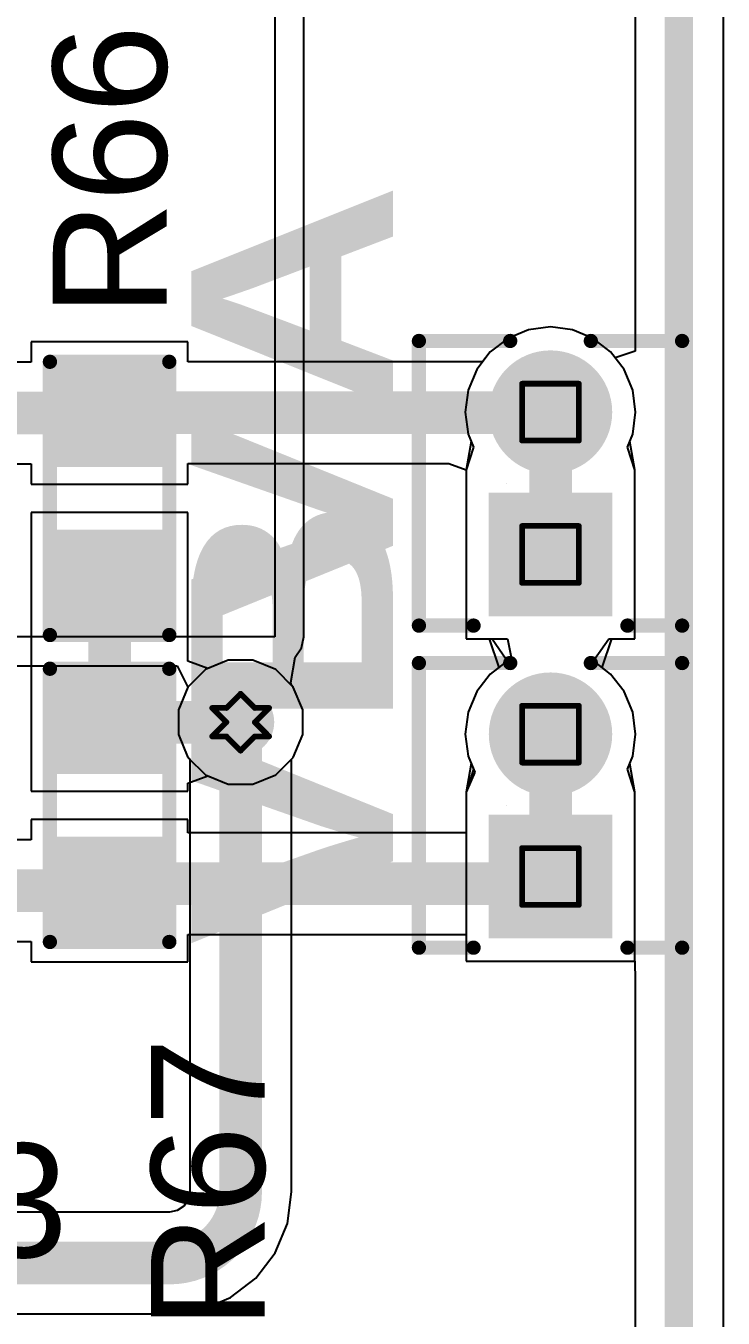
# Model space of a CAD drawing. Header units: inches. Extents: x 24 to 500, y 68 to 269.
# Drawn here: x 382.38 to 388.61, y 103.01 to 114.54 of the extents above; entities that cross this region are included whole.
import ezdxf

# ---------------------------------------------------------------- set-up
doc = ezdxf.new("R2010")
doc.units = ezdxf.units.IN
for name, color, linetype in [('Bottom Layer', 5, 'Continuous'), ('Bottom Solder', 6, 'Continuous'), ('Drill Drawing', 1, 'Continuous'), ('Layer 1', 16, 'Continuous'), ('Layer 2', 76, 'Continuous'), ('Mechanical 15', 56, 'Continuous'), ('Multi-Layer', 9, 'Continuous'), ('Pad Holes', 156, 'Continuous'), ('Top Layer', 1, 'Continuous'), ('Top Overlay', 2, 'Continuous'), ('Top Paste', 8, 'Continuous'), ('Top Solder', 216, 'Continuous'), ('Via Holes', 16, 'Continuous')]:
    doc.layers.add(name, color=color, linetype=linetype)
doc.styles.add('Arial', font='', dxfattribs={"height": 0.2})
doc.styles.add('Arial Black_Bold', font='', dxfattribs={"height": 0.2})
doc.styles.get('Arial').set_extended_font_data('Arial')
doc.styles.get('Arial Black_Bold').set_extended_font_data('Arial Black', bold=True)

# ---------------------------------------------------------------- blocks, each defined once
blk = doc.blocks.new('R___0603_114')
at = {"layer": 'Top Layer'}
for points in [[(-0.381, 0.445), (-0.381, -0.445), (-1.143, -0.445), (-1.143, 0.445)], [(1.143, 0.445), (1.143, -0.445), (0.381, -0.445), (0.381, 0.445)]]:
    blk.add_hatch(color=1, dxfattribs=at).paths.add_polyline_path(points)
at = {"layer": 'Top Paste'}
for points in [[(-0.381, 0.445), (-0.381, -0.445), (-1.143, -0.445), (-1.143, 0.445)], [(1.143, 0.445), (1.143, -0.445), (0.381, -0.445), (0.381, 0.445)]]:
    blk.add_hatch(color=8, dxfattribs=at).paths.add_polyline_path(points)
at = {"layer": 'Top Solder'}
for points in [[(-0.279, 0.546), (-0.279, -0.546), (-1.245, -0.546), (-1.245, 0.546)], [(1.245, 0.546), (1.245, -0.546), (0.279, -0.546), (0.279, 0.546)]]:
    blk.add_hatch(color=216, dxfattribs=at).paths.add_polyline_path(points)
at = {"layer": 'Top Overlay'}
for points in [[(1.219, 0.533, 0.127, 0.127, 0), (-1.219, 0.533, 0.127, 0.127, 0)], [(-1.219, 0.533, 0.127, 0.127, 0), (-1.219, -0.533, 0.127, 0.127, 0)], [(1.219, 0.533, 0.127, 0.127, 0), (1.219, -0.533, 0.127, 0.127, 0)], [(-1.219, -0.533, 0.127, 0.127, 0), (1.219, -0.533, 0.127, 0.127, 0)]]:
    blk.add_lwpolyline(points, format="xyseb", dxfattribs=at)
for points in [[(-1.251, 0.533, 0.0635, 0.0635, 1), (-1.187, 0.533, 0.0635, 0.0635, 1)], [(-1.251, 0.533, 0.0635, 0.0635, 1), (-1.187, 0.533, 0.0635, 0.0635, 1)], [(1.187, 0.533, 0.0635, 0.0635, 1), (1.251, 0.533, 0.0635, 0.0635, 1)], [(1.187, 0.533, 0.0635, 0.0635, 1), (1.251, 0.533, 0.0635, 0.0635, 1)], [(-1.251, -0.533, 0.0635, 0.0635, 1), (-1.187, -0.533, 0.0635, 0.0635, 1)], [(-1.251, -0.533, 0.0635, 0.0635, 1), (-1.187, -0.533, 0.0635, 0.0635, 1)], [(1.187, -0.533, 0.0635, 0.0635, 1), (1.251, -0.533, 0.0635, 0.0635, 1)], [(1.187, -0.533, 0.0635, 0.0635, 1), (1.251, -0.533, 0.0635, 0.0635, 1)]]:
    blk.add_lwpolyline(points, format="xyseb", close=True, dxfattribs=at)
blk = doc.blocks.new('R___0603_115')
at = {"layer": 'Top Layer'}
for points in [[(-0.381, 0.445), (-0.381, -0.445), (-1.143, -0.445), (-1.143, 0.445)], [(1.143, 0.445), (1.143, -0.445), (0.381, -0.445), (0.381, 0.445)]]:
    blk.add_hatch(color=1, dxfattribs=at).paths.add_polyline_path(points)
at = {"layer": 'Top Paste'}
for points in [[(-0.381, 0.445), (-0.381, -0.445), (-1.143, -0.445), (-1.143, 0.445)], [(1.143, 0.445), (1.143, -0.445), (0.381, -0.445), (0.381, 0.445)]]:
    blk.add_hatch(color=8, dxfattribs=at).paths.add_polyline_path(points)
at = {"layer": 'Top Solder'}
for points in [[(-0.279, 0.546), (-0.279, -0.546), (-1.245, -0.546), (-1.245, 0.546)], [(1.245, 0.546), (1.245, -0.546), (0.279, -0.546), (0.279, 0.546)]]:
    blk.add_hatch(color=216, dxfattribs=at).paths.add_polyline_path(points)
at = {"layer": 'Top Overlay'}
for points in [[(1.219, 0.533, 0.127, 0.127, 0), (-1.219, 0.533, 0.127, 0.127, 0)], [(-1.219, -0.533, 0.127, 0.127, 0), (-1.219, 0.533, 0.127, 0.127, 0)], [(1.219, -0.533, 0.127, 0.127, 0), (1.219, 0.533, 0.127, 0.127, 0)], [(1.219, -0.533, 0.127, 0.127, 0), (-1.219, -0.533, 0.127, 0.127, 0)]]:
    blk.add_lwpolyline(points, format="xyseb", dxfattribs=at)
for points in [[(-1.251, 0.533, 0.0635, 0.0635, 1), (-1.187, 0.533, 0.0635, 0.0635, 1)], [(-1.251, 0.533, 0.0635, 0.0635, 1), (-1.187, 0.533, 0.0635, 0.0635, 1)], [(1.187, 0.533, 0.0635, 0.0635, 1), (1.251, 0.533, 0.0635, 0.0635, 1)], [(1.187, 0.533, 0.0635, 0.0635, 1), (1.251, 0.533, 0.0635, 0.0635, 1)], [(-1.251, -0.533, 0.0635, 0.0635, 1), (-1.187, -0.533, 0.0635, 0.0635, 1)], [(-1.251, -0.533, 0.0635, 0.0635, 1), (-1.187, -0.533, 0.0635, 0.0635, 1)], [(1.187, -0.533, 0.0635, 0.0635, 1), (1.251, -0.533, 0.0635, 0.0635, 1)], [(1.187, -0.533, 0.0635, 0.0635, 1), (1.251, -0.533, 0.0635, 0.0635, 1)]]:
    blk.add_lwpolyline(points, format="xyseb", close=True, dxfattribs=at)
blk = doc.blocks.new('HDR_1_2_M____1_27___181')
at = {"layer": 'Bottom Layer'}
blk.add_hatch(color=5, dxfattribs=at).paths.add_polyline_path([(-1.135, 0.5), (-0.135, 0.5), (-0.135, -0.5), (-1.135, -0.5)])
h = blk.add_hatch(color=5, dxfattribs=at)
edge = h.paths.add_edge_path()
edge.add_arc((0.635, 0), 0.5, 90, 270)
edge.add_line((0.635, -0.5), (0.635, -0.5))
edge.add_arc((0.635, 0), 0.5, 270, 450)
edge.add_line((0.635, 0.5), (0.635, 0.5))
at = {"layer": 'Bottom Solder'}
blk.add_hatch(color=6, dxfattribs=at).paths.add_polyline_path([(-1.186, 0.551), (-0.084, 0.551), (-0.084, -0.551), (-1.186, -0.551)])
h = blk.add_hatch(color=6, dxfattribs=at)
edge = h.paths.add_edge_path()
edge.add_arc((0.635, 0), 0.551, 90, 270)
edge.add_line((0.635, -0.551), (0.635, -0.551))
edge.add_arc((0.635, 0), 0.551, 270, 450)
edge.add_line((0.635, 0.551), (0.635, 0.551))
at = {"layer": 'Layer 1'}
blk.add_hatch(color=16, dxfattribs=at).paths.add_polyline_path([(-1.135, 0.5), (-0.135, 0.5), (-0.135, -0.5), (-1.135, -0.5)])
h = blk.add_hatch(color=16, dxfattribs=at)
edge = h.paths.add_edge_path()
edge.add_arc((0.635, 0), 0.5, 90, 270)
edge.add_line((0.635, -0.5), (0.635, -0.5))
edge.add_arc((0.635, 0), 0.5, 270, 450)
edge.add_line((0.635, 0.5), (0.635, 0.5))
at = {"layer": 'Layer 2'}
blk.add_hatch(color=76, dxfattribs=at).paths.add_polyline_path([(-1.135, 0.5), (-0.135, 0.5), (-0.135, -0.5), (-1.135, -0.5)])
h = blk.add_hatch(color=76, dxfattribs=at)
edge = h.paths.add_edge_path()
edge.add_arc((0.635, 0), 0.5, 90, 270)
edge.add_line((0.635, -0.5), (0.635, -0.5))
edge.add_arc((0.635, 0), 0.5, 270, 450)
edge.add_line((0.635, 0.5), (0.635, 0.5))
at = {"layer": 'Multi-Layer'}
blk.add_hatch(color=9, dxfattribs=at).paths.add_polyline_path([(-1.135, 0.5), (-0.135, 0.5), (-0.135, -0.5), (-1.135, -0.5)])
h = blk.add_hatch(color=9, dxfattribs=at)
edge = h.paths.add_edge_path()
edge.add_arc((0.635, 0), 0.5, 90, 270)
edge.add_line((0.635, -0.5), (0.635, -0.5))
edge.add_arc((0.635, 0), 0.5, 270, 450)
edge.add_line((0.635, 0.5), (0.635, 0.5))
at = {"layer": 'Pad Holes'}
h = blk.add_hatch(color=7, dxfattribs=at)
edge = h.paths.add_edge_path()
edge.add_arc((-0.635, 0), 0.375, 0, 360)
h = blk.add_hatch(color=7, dxfattribs=at)
edge = h.paths.add_edge_path()
edge.add_arc((0.635, 0), 0.375, 0, 360)
at = {"layer": 'Top Layer'}
blk.add_hatch(color=1, dxfattribs=at).paths.add_polyline_path([(-1.135, 0.5), (-0.135, 0.5), (-0.135, -0.5), (-1.135, -0.5)])
h = blk.add_hatch(color=1, dxfattribs=at)
edge = h.paths.add_edge_path()
edge.add_arc((0.635, 0), 0.5, 90, 270)
edge.add_line((0.635, -0.5), (0.635, -0.5))
edge.add_arc((0.635, 0), 0.5, 270, 450)
edge.add_line((0.635, 0.5), (0.635, 0.5))
at = {"layer": 'Top Solder'}
blk.add_hatch(color=216, dxfattribs=at).paths.add_polyline_path([(-1.186, 0.551), (-0.084, 0.551), (-0.084, -0.551), (-1.186, -0.551)])
h = blk.add_hatch(color=216, dxfattribs=at)
edge = h.paths.add_edge_path()
edge.add_arc((0.635, 0), 0.551, 90, 270)
edge.add_line((0.635, -0.551), (0.635, -0.551))
edge.add_arc((0.635, 0), 0.551, 270, 450)
edge.add_line((0.635, 0.551), (0.635, 0.551))
at = {"layer": 'Mechanical 15'}
blk.add_lwpolyline([(0, 0.397, 0.00254, 0.00254, 0), (0, 0.396, 0.00254, 0.00254, 0)], format="xyseb", dxfattribs=at)
for points in [[(-0.001, 0.396, 0.00127, 0.00127, 1), (0, 0.396, 0.00127, 0.00127, 1)], [(0, 0.397, 0.00127, 0.00127, 1), (0.001, 0.397, 0.00127, 0.00127, 1)]]:
    blk.add_lwpolyline(points, format="xyseb", close=True, dxfattribs=at)
at = {"layer": 'Top Overlay'}
for points in [[(-1.27, 1.175, 0.127, 0.127, 0), (-1.27, 0.687, 0.127, 0.127, 0)], [(-1.27, 1.175, 0.127, 0.127, 0), (1.27, 1.175, 0.127, 0.127, 0)], [(1.27, 1.175, 0.127, 0.127, 0), (1.27, 0.36, 0.127, 0.127, 0)], [(1.27, -0.36, 0.127, 0.127, 0), (1.27, -1.175, 0.127, 0.127, 0)], [(-1.27, -0.687, 0.127, 0.127, 0), (-1.27, -1.175, 0.127, 0.127, 0)], [(-1.27, -1.175, 0.127, 0.127, 0), (1.27, -1.175, 0.127, 0.127, 0)]]:
    blk.add_lwpolyline(points, format="xyseb", dxfattribs=at)
for points in [[(-1.302, 1.175, 0.0635, 0.0635, 1), (-1.238, 1.175, 0.0635, 0.0635, 1)], [(-1.302, 1.175, 0.0635, 0.0635, 1), (-1.238, 1.175, 0.0635, 0.0635, 1)], [(1.238, 1.175, 0.0635, 0.0635, 1), (1.302, 1.175, 0.0635, 0.0635, 1)], [(1.238, 1.175, 0.0635, 0.0635, 1), (1.302, 1.175, 0.0635, 0.0635, 1)], [(-1.302, 0.687, 0.0635, 0.0635, 1), (-1.238, 0.687, 0.0635, 0.0635, 1)], [(1.238, 0.36, 0.0635, 0.0635, 1), (1.302, 0.36, 0.0635, 0.0635, 1)], [(1.238, -0.36, 0.0635, 0.0635, 1), (1.302, -0.36, 0.0635, 0.0635, 1)], [(-1.302, -0.687, 0.0635, 0.0635, 1), (-1.238, -0.687, 0.0635, 0.0635, 1)], [(-1.302, -1.175, 0.0635, 0.0635, 1), (-1.238, -1.175, 0.0635, 0.0635, 1)], [(-1.302, -1.175, 0.0635, 0.0635, 1), (-1.238, -1.175, 0.0635, 0.0635, 1)], [(1.238, -1.175, 0.0635, 0.0635, 1), (1.302, -1.175, 0.0635, 0.0635, 1)], [(1.238, -1.175, 0.0635, 0.0635, 1), (1.302, -1.175, 0.0635, 0.0635, 1)]]:
    blk.add_lwpolyline(points, format="xyseb", close=True, dxfattribs=at)
blk = doc.blocks.new('HDR_1_2_M____1_27___182')
at = {"layer": 'Bottom Layer'}
blk.add_hatch(color=5, dxfattribs=at).paths.add_polyline_path([(-1.135, 0.5), (-0.135, 0.5), (-0.135, -0.5), (-1.135, -0.5)])
h = blk.add_hatch(color=5, dxfattribs=at)
edge = h.paths.add_edge_path()
edge.add_arc((0.635, 0), 0.5, 90, 270)
edge.add_line((0.635, -0.5), (0.635, -0.5))
edge.add_arc((0.635, 0), 0.5, 270, 450)
edge.add_line((0.635, 0.5), (0.635, 0.5))
at = {"layer": 'Bottom Solder'}
blk.add_hatch(color=6, dxfattribs=at).paths.add_polyline_path([(-1.186, 0.551), (-0.084, 0.551), (-0.084, -0.551), (-1.186, -0.551)])
h = blk.add_hatch(color=6, dxfattribs=at)
edge = h.paths.add_edge_path()
edge.add_arc((0.635, 0), 0.551, 90, 270)
edge.add_line((0.635, -0.551), (0.635, -0.551))
edge.add_arc((0.635, 0), 0.551, 270, 450)
edge.add_line((0.635, 0.551), (0.635, 0.551))
at = {"layer": 'Layer 1'}
blk.add_hatch(color=16, dxfattribs=at).paths.add_polyline_path([(-1.135, 0.5), (-0.135, 0.5), (-0.135, -0.5), (-1.135, -0.5)])
h = blk.add_hatch(color=16, dxfattribs=at)
edge = h.paths.add_edge_path()
edge.add_arc((0.635, 0), 0.5, 90, 270)
edge.add_line((0.635, -0.5), (0.635, -0.5))
edge.add_arc((0.635, 0), 0.5, 270, 450)
edge.add_line((0.635, 0.5), (0.635, 0.5))
at = {"layer": 'Layer 2'}
blk.add_hatch(color=76, dxfattribs=at).paths.add_polyline_path([(-1.135, 0.5), (-0.135, 0.5), (-0.135, -0.5), (-1.135, -0.5)])
h = blk.add_hatch(color=76, dxfattribs=at)
edge = h.paths.add_edge_path()
edge.add_arc((0.635, 0), 0.5, 90, 270)
edge.add_line((0.635, -0.5), (0.635, -0.5))
edge.add_arc((0.635, 0), 0.5, 270, 450)
edge.add_line((0.635, 0.5), (0.635, 0.5))
at = {"layer": 'Multi-Layer'}
blk.add_hatch(color=9, dxfattribs=at).paths.add_polyline_path([(-1.135, 0.5), (-0.135, 0.5), (-0.135, -0.5), (-1.135, -0.5)])
h = blk.add_hatch(color=9, dxfattribs=at)
edge = h.paths.add_edge_path()
edge.add_arc((0.635, 0), 0.5, 90, 270)
edge.add_line((0.635, -0.5), (0.635, -0.5))
edge.add_arc((0.635, 0), 0.5, 270, 450)
edge.add_line((0.635, 0.5), (0.635, 0.5))
at = {"layer": 'Pad Holes'}
h = blk.add_hatch(color=7, dxfattribs=at)
edge = h.paths.add_edge_path()
edge.add_arc((-0.635, 0), 0.375, 0, 360)
h = blk.add_hatch(color=7, dxfattribs=at)
edge = h.paths.add_edge_path()
edge.add_arc((0.635, 0), 0.375, 0, 360)
at = {"layer": 'Top Layer'}
blk.add_hatch(color=1, dxfattribs=at).paths.add_polyline_path([(-1.135, 0.5), (-0.135, 0.5), (-0.135, -0.5), (-1.135, -0.5)])
h = blk.add_hatch(color=1, dxfattribs=at)
edge = h.paths.add_edge_path()
edge.add_arc((0.635, 0), 0.5, 90, 270)
edge.add_line((0.635, -0.5), (0.635, -0.5))
edge.add_arc((0.635, 0), 0.5, 270, 450)
edge.add_line((0.635, 0.5), (0.635, 0.5))
at = {"layer": 'Top Solder'}
blk.add_hatch(color=216, dxfattribs=at).paths.add_polyline_path([(-1.186, 0.551), (-0.084, 0.551), (-0.084, -0.551), (-1.186, -0.551)])
h = blk.add_hatch(color=216, dxfattribs=at)
edge = h.paths.add_edge_path()
edge.add_arc((0.635, 0), 0.551, 90, 270)
edge.add_line((0.635, -0.551), (0.635, -0.551))
edge.add_arc((0.635, 0), 0.551, 270, 450)
edge.add_line((0.635, 0.551), (0.635, 0.551))
at = {"layer": 'Mechanical 15'}
blk.add_lwpolyline([(0, 0.397, 0.00254, 0.00254, 0), (0, 0.396, 0.00254, 0.00254, 0)], format="xyseb", dxfattribs=at)
for points in [[(-0.001, 0.396, 0.00127, 0.00127, 1), (0, 0.396, 0.00127, 0.00127, 1)], [(0, 0.397, 0.00127, 0.00127, 1), (0.001, 0.397, 0.00127, 0.00127, 1)]]:
    blk.add_lwpolyline(points, format="xyseb", close=True, dxfattribs=at)
at = {"layer": 'Top Overlay'}
for points in [[(-1.27, 1.175, 0.127, 0.127, 0), (-1.27, 0.687, 0.127, 0.127, 0)], [(-1.27, 1.175, 0.127, 0.127, 0), (1.27, 1.175, 0.127, 0.127, 0)], [(1.27, 1.175, 0.127, 0.127, 0), (1.27, 0.36, 0.127, 0.127, 0)], [(1.27, -0.36, 0.127, 0.127, 0), (1.27, -1.175, 0.127, 0.127, 0)], [(-1.27, -0.687, 0.127, 0.127, 0), (-1.27, -1.175, 0.127, 0.127, 0)], [(-1.27, -1.175, 0.127, 0.127, 0), (1.27, -1.175, 0.127, 0.127, 0)]]:
    blk.add_lwpolyline(points, format="xyseb", dxfattribs=at)
for points in [[(-1.302, 1.175, 0.0635, 0.0635, 1), (-1.238, 1.175, 0.0635, 0.0635, 1)], [(-1.302, 1.175, 0.0635, 0.0635, 1), (-1.238, 1.175, 0.0635, 0.0635, 1)], [(1.238, 1.175, 0.0635, 0.0635, 1), (1.302, 1.175, 0.0635, 0.0635, 1)], [(1.238, 1.175, 0.0635, 0.0635, 1), (1.302, 1.175, 0.0635, 0.0635, 1)], [(-1.302, 0.687, 0.0635, 0.0635, 1), (-1.238, 0.687, 0.0635, 0.0635, 1)], [(1.238, 0.36, 0.0635, 0.0635, 1), (1.302, 0.36, 0.0635, 0.0635, 1)], [(1.238, -0.36, 0.0635, 0.0635, 1), (1.302, -0.36, 0.0635, 0.0635, 1)], [(-1.302, -0.687, 0.0635, 0.0635, 1), (-1.238, -0.687, 0.0635, 0.0635, 1)], [(-1.302, -1.175, 0.0635, 0.0635, 1), (-1.238, -1.175, 0.0635, 0.0635, 1)], [(-1.302, -1.175, 0.0635, 0.0635, 1), (-1.238, -1.175, 0.0635, 0.0635, 1)], [(1.238, -1.175, 0.0635, 0.0635, 1), (1.302, -1.175, 0.0635, 0.0635, 1)], [(1.238, -1.175, 0.0635, 0.0635, 1), (1.302, -1.175, 0.0635, 0.0635, 1)]]:
    blk.add_lwpolyline(points, format="xyseb", close=True, dxfattribs=at)

msp = doc.modelspace()

# ---------------------------------------------------------------- hatches: boundary and pattern name
at = {"layer": 'Bottom Layer'}
h = msp.add_hatch(color=5, dxfattribs=at)
edge = h.paths.add_edge_path()
edge.add_arc((384.302, 108.331), 0.3, 0, 360)
at = {"layer": 'Layer 1'}
h = msp.add_hatch(color=16, dxfattribs=at)
edge = h.paths.add_edge_path()
edge.add_arc((384.302, 108.331), 0.3, 0, 360)
at = {"layer": 'Layer 2'}
h = msp.add_hatch(color=76, dxfattribs=at)
edge = h.paths.add_edge_path()
edge.add_arc((384.302, 108.331), 0.3, 0, 360)
at = {"layer": 'Top Layer'}
h = msp.add_hatch(color=1, dxfattribs=at)
edge = h.paths.add_edge_path()
edge.add_arc((384.302, 108.331), 0.3, 0, 360)
at = {"layer": 'Via Holes'}
h = msp.add_hatch(color=7, dxfattribs=at)
edge = h.paths.add_edge_path()
edge.add_arc((384.302, 108.331), 0.15, 0, 360)

# ---------------------------------------------------------------- linework, layer by layer
at = {"layer": 'Bottom Layer'}
for p, q in [((388.611, 130.424), (388.611, 72.207)), ((384.607, 129.032), (384.607, 109.093)), ((384.866, 109.093), (384.866, 129.032)), ((386.688, 111.756), (386.531, 111.635)), ((386.872, 111.832), (386.688, 111.756)), ((387.069, 111.858), (386.872, 111.832)), ((387.265, 111.832), (387.069, 111.858)), ((387.449, 111.756), (387.265, 111.832)), ((387.606, 111.635), (387.449, 111.756)), ((386.531, 111.635), (386.41, 111.478)), ((387.727, 111.478), (387.606, 111.635)), ((386.41, 111.478), (386.334, 111.294)), ((387.803, 111.294), (387.727, 111.478)), ((386.334, 111.294), (386.308, 111.098)), ((387.829, 111.098), (387.803, 111.294)), ((386.308, 111.098), (386.334, 110.901)), ((387.803, 110.901), (387.829, 111.098)), ((386.334, 110.901), (386.382, 110.785)), ((387.755, 110.785), (387.803, 110.901)), ((386.382, 110.785), (386.315, 110.582)), ((387.823, 110.582), (387.755, 110.785)), ((386.315, 110.582), (386.315, 110.582)), ((386.315, 110.582), (386.315, 109.074)), ((387.823, 109.074), (387.823, 110.582)), ((387.823, 110.582), (387.823, 110.582)), ((384.607, 109.093), (375.793, 109.093)), ((384.846, 108.994), (384.866, 109.093)), ((384.79, 108.91), (384.846, 108.994)), ((386.315, 109.074), (386.549, 109.074)), ((386.549, 109.074), (386.674, 108.893)), ((387.463, 108.893), (387.589, 109.074)), ((387.589, 109.074), (387.823, 109.074)), ((384.749, 108.686), (384.79, 108.91)), ((386.673, 108.871), (386.531, 108.761)), ((386.674, 108.893), (386.673, 108.871)), ((387.464, 108.871), (387.463, 108.893)), ((387.606, 108.761), (387.464, 108.871)), ((375.793, 108.834), (383.734, 108.834)), ((383.734, 108.834), (383.832, 108.645)), ((386.531, 108.761), (386.41, 108.604)), ((387.727, 108.604), (387.606, 108.761)), ((383.832, 108.645), (383.748, 108.441)), ((384.755, 108.661), (384.749, 108.686)), ((384.772, 108.645), (384.755, 108.661)), ((384.856, 108.441), (384.772, 108.645)), ((386.41, 108.604), (386.334, 108.42)), ((387.803, 108.42), (387.727, 108.604)), ((383.748, 108.441), (383.748, 108.221)), ((384.856, 108.221), (384.856, 108.441)), ((386.334, 108.42), (386.308, 108.224)), ((387.829, 108.224), (387.803, 108.42)), ((383.748, 108.221), (383.832, 108.017)), ((384.772, 108.017), (384.856, 108.221)), ((386.308, 108.224), (386.334, 108.027)), ((387.803, 108.027), (387.829, 108.224)), ((383.832, 108.017), (383.849, 108.001)), ((383.849, 108.001), (383.849, 104.14)), ((384.755, 108.001), (384.772, 108.017)), ((384.755, 104.14), (384.755, 108.001)), ((386.334, 108.027), (386.382, 107.911)), ((387.755, 107.911), (387.803, 108.027)), ((386.382, 107.911), (386.315, 107.708)), ((387.823, 107.708), (387.755, 107.911)), ((386.315, 107.708), (386.315, 107.708)), ((386.315, 107.708), (386.315, 106.2)), ((387.823, 106.2), (387.823, 107.708)), ((387.823, 107.708), (387.823, 107.708)), ((386.315, 106.2), (387.823, 106.2)), ((383.848, 104.14), (383.834, 104.071)), ((383.849, 104.14), (383.848, 104.14)), ((384.719, 103.858), (384.756, 104.14)), ((384.756, 104.14), (384.755, 104.14)), ((383.834, 104.071), (383.795, 104.012)), ((383.667, 103.958), (375.671, 103.958)), ((383.736, 103.973), (383.667, 103.959)), ((383.667, 103.959), (383.667, 103.958)), ((383.795, 104.012), (383.736, 103.973)), ((384.61, 103.596), (384.719, 103.858)), ((384.437, 103.37), (384.61, 103.596)), ((384.211, 103.197), (384.437, 103.37)), ((383.949, 103.088), (384.211, 103.197)), ((377.146, 103.052), (383.667, 103.052)), ((383.667, 103.051), (383.949, 103.088)), ((383.667, 103.052), (383.667, 103.051))]:
    msp.add_line(p, q, dxfattribs=at)
for points in [[(384.207, 108.331, 0.191, 0.191, 1), (384.397, 108.331, 0.191, 0.191, 1)], [(384.207, 104.14, 0.191, 0.191, 1), (384.397, 104.14, 0.191, 0.191, 1)], [(384.207, 104.14, 0.191, 0.191, 1), (384.397, 104.14, 0.191, 0.191, 1)], [(383.572, 103.505, 0.191, 0.191, 1), (383.762, 103.505, 0.191, 0.191, 1)], [(383.572, 103.505, 0.191, 0.191, 1), (383.762, 103.505, 0.191, 0.191, 1)]]:
    msp.add_lwpolyline(points, format="xyseb", close=True, dxfattribs=at)
for points in [[(384.302, 104.14, 0.381, 0.381, 0), (384.302, 108.331, 0.381, 0.381, 0)], [(384.302, 104.14, 0.381, 0.381, -0.414214), (383.667, 103.505, 0.381, 0.381, 0)], [(360.36, 103.505, 0.381, 0.381, 0), (383.667, 103.505, 0.381, 0.381, 0)]]:
    msp.add_lwpolyline(points, format="xyseb", dxfattribs=at)
at = {"layer": 'Drill Drawing'}
for points in [[(386.815, 111.352, 0.0508, 0.0508, 0), (387.323, 111.352, 0.0508, 0.0508, 0)], [(386.815, 110.844, 0.0508, 0.0508, 0), (386.815, 111.352, 0.0508, 0.0508, 0)], [(387.323, 110.844, 0.0508, 0.0508, 0), (387.323, 111.352, 0.0508, 0.0508, 0)], [(386.815, 110.844, 0.0508, 0.0508, 0), (387.323, 110.844, 0.0508, 0.0508, 0)], [(386.815, 110.082, 0.0508, 0.0508, 0), (387.323, 110.082, 0.0508, 0.0508, 0)], [(386.815, 109.574, 0.0508, 0.0508, 0), (386.815, 110.082, 0.0508, 0.0508, 0)], [(387.323, 109.574, 0.0508, 0.0508, 0), (387.323, 110.082, 0.0508, 0.0508, 0)], [(386.815, 109.574, 0.0508, 0.0508, 0), (387.323, 109.574, 0.0508, 0.0508, 0)], [(384.175, 108.458, 0.0508, 0.0508, 0), (384.302, 108.585, 0.0508, 0.0508, 0)], [(384.302, 108.585, 0.0508, 0.0508, 0), (384.429, 108.458, 0.0508, 0.0508, 0)], [(384.048, 108.458, 0.0508, 0.0508, 0), (384.175, 108.331, 0.0508, 0.0508, 0)], [(384.048, 108.458, 0.0508, 0.0508, 0), (384.175, 108.458, 0.0508, 0.0508, 0)], [(384.429, 108.458, 0.0508, 0.0508, 0), (384.556, 108.458, 0.0508, 0.0508, 0)], [(384.429, 108.331, 0.0508, 0.0508, 0), (384.556, 108.458, 0.0508, 0.0508, 0)], [(386.815, 108.478, 0.0508, 0.0508, 0), (387.323, 108.478, 0.0508, 0.0508, 0)], [(386.815, 107.97, 0.0508, 0.0508, 0), (386.815, 108.478, 0.0508, 0.0508, 0)], [(387.323, 107.97, 0.0508, 0.0508, 0), (387.323, 108.478, 0.0508, 0.0508, 0)], [(384.048, 108.204, 0.0508, 0.0508, 0), (384.175, 108.331, 0.0508, 0.0508, 0)], [(384.429, 108.331, 0.0508, 0.0508, 0), (384.556, 108.204, 0.0508, 0.0508, 0)], [(384.048, 108.204, 0.0508, 0.0508, 0), (384.175, 108.204, 0.0508, 0.0508, 0)], [(384.175, 108.204, 0.0508, 0.0508, 0), (384.302, 108.077, 0.0508, 0.0508, 0)], [(384.302, 108.077, 0.0508, 0.0508, 0), (384.429, 108.204, 0.0508, 0.0508, 0)], [(384.429, 108.204, 0.0508, 0.0508, 0), (384.556, 108.204, 0.0508, 0.0508, 0)], [(386.815, 107.97, 0.0508, 0.0508, 0), (387.323, 107.97, 0.0508, 0.0508, 0)], [(386.815, 107.208, 0.0508, 0.0508, 0), (387.323, 107.208, 0.0508, 0.0508, 0)], [(386.815, 106.7, 0.0508, 0.0508, 0), (386.815, 107.208, 0.0508, 0.0508, 0)], [(387.323, 106.7, 0.0508, 0.0508, 0), (387.323, 107.208, 0.0508, 0.0508, 0)], [(386.815, 106.7, 0.0508, 0.0508, 0), (387.323, 106.7, 0.0508, 0.0508, 0)]]:
    msp.add_lwpolyline(points, format="xyseb", dxfattribs=at)
for points in [[(386.802, 111.352, 0.0254, 0.0254, 1), (386.827, 111.352, 0.0254, 0.0254, 1)], [(386.802, 111.352, 0.0254, 0.0254, 1), (386.827, 111.352, 0.0254, 0.0254, 1)], [(387.31, 111.352, 0.0254, 0.0254, 1), (387.335, 111.352, 0.0254, 0.0254, 1)], [(387.31, 111.352, 0.0254, 0.0254, 1), (387.335, 111.352, 0.0254, 0.0254, 1)], [(386.802, 110.844, 0.0254, 0.0254, 1), (386.827, 110.844, 0.0254, 0.0254, 1)], [(386.802, 110.844, 0.0254, 0.0254, 1), (386.827, 110.844, 0.0254, 0.0254, 1)], [(387.31, 110.844, 0.0254, 0.0254, 1), (387.335, 110.844, 0.0254, 0.0254, 1)], [(387.31, 110.844, 0.0254, 0.0254, 1), (387.335, 110.844, 0.0254, 0.0254, 1)], [(386.802, 110.082, 0.0254, 0.0254, 1), (386.827, 110.082, 0.0254, 0.0254, 1)], [(386.802, 110.082, 0.0254, 0.0254, 1), (386.827, 110.082, 0.0254, 0.0254, 1)], [(387.31, 110.082, 0.0254, 0.0254, 1), (387.335, 110.082, 0.0254, 0.0254, 1)], [(387.31, 110.082, 0.0254, 0.0254, 1), (387.335, 110.082, 0.0254, 0.0254, 1)], [(386.802, 109.574, 0.0254, 0.0254, 1), (386.827, 109.574, 0.0254, 0.0254, 1)], [(386.802, 109.574, 0.0254, 0.0254, 1), (386.827, 109.574, 0.0254, 0.0254, 1)], [(387.31, 109.574, 0.0254, 0.0254, 1), (387.335, 109.574, 0.0254, 0.0254, 1)], [(387.31, 109.574, 0.0254, 0.0254, 1), (387.335, 109.574, 0.0254, 0.0254, 1)], [(384.289, 108.585, 0.0254, 0.0254, 1), (384.315, 108.585, 0.0254, 0.0254, 1)], [(384.289, 108.585, 0.0254, 0.0254, 1), (384.315, 108.585, 0.0254, 0.0254, 1)], [(384.035, 108.458, 0.0254, 0.0254, 1), (384.061, 108.458, 0.0254, 0.0254, 1)], [(384.035, 108.458, 0.0254, 0.0254, 1), (384.061, 108.458, 0.0254, 0.0254, 1)], [(384.162, 108.458, 0.0254, 0.0254, 1), (384.188, 108.458, 0.0254, 0.0254, 1)], [(384.162, 108.458, 0.0254, 0.0254, 1), (384.188, 108.458, 0.0254, 0.0254, 1)], [(384.416, 108.458, 0.0254, 0.0254, 1), (384.442, 108.458, 0.0254, 0.0254, 1)], [(384.416, 108.458, 0.0254, 0.0254, 1), (384.442, 108.458, 0.0254, 0.0254, 1)], [(384.543, 108.458, 0.0254, 0.0254, 1), (384.569, 108.458, 0.0254, 0.0254, 1)], [(384.543, 108.458, 0.0254, 0.0254, 1), (384.569, 108.458, 0.0254, 0.0254, 1)], [(386.802, 108.478, 0.0254, 0.0254, 1), (386.827, 108.478, 0.0254, 0.0254, 1)], [(386.802, 108.478, 0.0254, 0.0254, 1), (386.827, 108.478, 0.0254, 0.0254, 1)], [(387.31, 108.478, 0.0254, 0.0254, 1), (387.335, 108.478, 0.0254, 0.0254, 1)], [(387.31, 108.478, 0.0254, 0.0254, 1), (387.335, 108.478, 0.0254, 0.0254, 1)], [(384.162, 108.331, 0.0254, 0.0254, 1), (384.188, 108.331, 0.0254, 0.0254, 1)], [(384.162, 108.331, 0.0254, 0.0254, 1), (384.188, 108.331, 0.0254, 0.0254, 1)], [(384.416, 108.331, 0.0254, 0.0254, 1), (384.442, 108.331, 0.0254, 0.0254, 1)], [(384.416, 108.331, 0.0254, 0.0254, 1), (384.442, 108.331, 0.0254, 0.0254, 1)], [(384.035, 108.204, 0.0254, 0.0254, 1), (384.061, 108.204, 0.0254, 0.0254, 1)], [(384.035, 108.204, 0.0254, 0.0254, 1), (384.061, 108.204, 0.0254, 0.0254, 1)], [(384.162, 108.204, 0.0254, 0.0254, 1), (384.188, 108.204, 0.0254, 0.0254, 1)], [(384.162, 108.204, 0.0254, 0.0254, 1), (384.188, 108.204, 0.0254, 0.0254, 1)], [(384.416, 108.204, 0.0254, 0.0254, 1), (384.442, 108.204, 0.0254, 0.0254, 1)], [(384.416, 108.204, 0.0254, 0.0254, 1), (384.442, 108.204, 0.0254, 0.0254, 1)], [(384.543, 108.204, 0.0254, 0.0254, 1), (384.569, 108.204, 0.0254, 0.0254, 1)], [(384.543, 108.204, 0.0254, 0.0254, 1), (384.569, 108.204, 0.0254, 0.0254, 1)], [(384.289, 108.077, 0.0254, 0.0254, 1), (384.315, 108.077, 0.0254, 0.0254, 1)], [(384.289, 108.077, 0.0254, 0.0254, 1), (384.315, 108.077, 0.0254, 0.0254, 1)], [(386.802, 107.97, 0.0254, 0.0254, 1), (386.827, 107.97, 0.0254, 0.0254, 1)], [(386.802, 107.97, 0.0254, 0.0254, 1), (386.827, 107.97, 0.0254, 0.0254, 1)], [(387.31, 107.97, 0.0254, 0.0254, 1), (387.335, 107.97, 0.0254, 0.0254, 1)], [(387.31, 107.97, 0.0254, 0.0254, 1), (387.335, 107.97, 0.0254, 0.0254, 1)], [(386.802, 107.208, 0.0254, 0.0254, 1), (386.827, 107.208, 0.0254, 0.0254, 1)], [(386.802, 107.208, 0.0254, 0.0254, 1), (386.827, 107.208, 0.0254, 0.0254, 1)], [(387.31, 107.208, 0.0254, 0.0254, 1), (387.335, 107.208, 0.0254, 0.0254, 1)], [(387.31, 107.208, 0.0254, 0.0254, 1), (387.335, 107.208, 0.0254, 0.0254, 1)], [(386.802, 106.7, 0.0254, 0.0254, 1), (386.827, 106.7, 0.0254, 0.0254, 1)], [(386.802, 106.7, 0.0254, 0.0254, 1), (386.827, 106.7, 0.0254, 0.0254, 1)], [(387.31, 106.7, 0.0254, 0.0254, 1), (387.335, 106.7, 0.0254, 0.0254, 1)], [(387.31, 106.7, 0.0254, 0.0254, 1), (387.335, 106.7, 0.0254, 0.0254, 1)]]:
    msp.add_lwpolyline(points, format="xyseb", close=True, dxfattribs=at)
at = {"layer": 'Layer 1'}
for p, q in [((388.611, 175.707), (388.611, 72.207)), ((386.688, 111.756), (386.531, 111.635)), ((386.872, 111.832), (386.688, 111.756)), ((387.069, 111.858), (386.872, 111.832)), ((387.265, 111.832), (387.069, 111.858)), ((387.449, 111.756), (387.265, 111.832)), ((387.606, 111.635), (387.449, 111.756)), ((386.531, 111.635), (386.41, 111.478)), ((387.727, 111.478), (387.606, 111.635)), ((386.41, 111.478), (386.334, 111.294)), ((387.803, 111.294), (387.727, 111.478)), ((386.334, 111.294), (386.308, 111.098)), ((387.829, 111.098), (387.803, 111.294)), ((386.308, 111.098), (386.334, 110.901)), ((387.803, 110.901), (387.829, 111.098)), ((386.361, 110.836), (386.315, 110.582)), ((386.334, 110.901), (386.361, 110.836)), ((387.776, 110.836), (387.803, 110.901)), ((387.823, 110.582), (387.776, 110.836)), ((386.315, 110.582), (386.315, 110.582)), ((386.315, 110.582), (386.315, 109.074)), ((387.823, 109.074), (387.823, 110.582)), ((387.823, 110.582), (387.823, 110.582)), ((386.315, 109.074), (386.52, 109.074)), ((386.52, 109.074), (386.607, 108.82)), ((387.53, 108.82), (387.617, 109.074)), ((387.617, 109.074), (387.823, 109.074)), ((384.192, 108.885), (383.988, 108.801)), ((384.412, 108.885), (384.192, 108.885)), ((384.616, 108.801), (384.412, 108.885)), ((383.988, 108.801), (383.832, 108.645)), ((384.772, 108.645), (384.616, 108.801)), ((386.531, 108.761), (386.41, 108.604)), ((386.607, 108.82), (386.531, 108.761)), ((387.606, 108.761), (387.53, 108.82)), ((387.727, 108.604), (387.606, 108.761)), ((383.832, 108.645), (383.748, 108.441)), ((384.856, 108.441), (384.772, 108.645)), ((386.41, 108.604), (386.334, 108.42)), ((387.803, 108.42), (387.727, 108.604)), ((383.748, 108.441), (383.748, 108.221)), ((384.856, 108.221), (384.856, 108.441)), ((386.334, 108.42), (386.308, 108.224)), ((387.829, 108.224), (387.803, 108.42)), ((383.748, 108.221), (383.832, 108.017)), ((384.772, 108.017), (384.856, 108.221)), ((386.308, 108.224), (386.334, 108.027)), ((387.803, 108.027), (387.829, 108.224)), ((383.832, 108.017), (383.988, 107.861)), ((384.616, 107.861), (384.772, 108.017)), ((386.361, 107.962), (386.315, 107.708)), ((386.334, 108.027), (386.361, 107.962)), ((387.776, 107.962), (387.803, 108.027)), ((387.823, 107.708), (387.776, 107.962)), ((383.988, 107.861), (384.192, 107.777)), ((384.412, 107.777), (384.616, 107.861)), ((384.192, 107.777), (384.412, 107.777)), ((386.315, 107.708), (386.315, 107.708)), ((386.315, 107.708), (386.315, 106.2)), ((387.823, 106.2), (387.823, 107.708)), ((387.823, 107.708), (387.823, 107.708)), ((386.315, 106.2), (387.823, 106.2))]:
    msp.add_line(p, q, dxfattribs=at)
at = {"layer": 'Layer 2'}
for p, q in [((388.611, 175.707), (388.611, 72.207)), ((386.688, 111.756), (386.531, 111.635)), ((386.872, 111.832), (386.688, 111.756)), ((387.069, 111.858), (386.872, 111.832)), ((387.265, 111.832), (387.069, 111.858)), ((387.449, 111.756), (387.265, 111.832)), ((387.606, 111.635), (387.449, 111.756)), ((386.531, 111.635), (386.41, 111.478)), ((387.727, 111.478), (387.606, 111.635)), ((386.41, 111.478), (386.334, 111.294)), ((387.803, 111.294), (387.727, 111.478)), ((386.334, 111.294), (386.308, 111.098)), ((387.829, 111.098), (387.803, 111.294)), ((386.308, 111.098), (386.334, 110.901)), ((387.803, 110.901), (387.829, 111.098)), ((386.361, 110.836), (386.315, 110.582)), ((386.334, 110.901), (386.361, 110.836)), ((387.776, 110.836), (387.803, 110.901)), ((387.823, 110.582), (387.776, 110.836)), ((386.315, 110.582), (386.315, 110.582)), ((386.315, 110.582), (386.315, 109.074)), ((387.823, 109.074), (387.823, 110.582)), ((387.823, 110.582), (387.823, 110.582)), ((386.315, 109.074), (386.52, 109.074)), ((386.52, 109.074), (386.607, 108.82)), ((387.53, 108.82), (387.617, 109.074)), ((387.617, 109.074), (387.823, 109.074)), ((384.192, 108.885), (383.988, 108.801)), ((384.412, 108.885), (384.192, 108.885)), ((384.616, 108.801), (384.412, 108.885)), ((383.988, 108.801), (383.832, 108.645)), ((384.772, 108.645), (384.616, 108.801)), ((386.531, 108.761), (386.41, 108.604)), ((386.607, 108.82), (386.531, 108.761)), ((387.606, 108.761), (387.53, 108.82)), ((387.727, 108.604), (387.606, 108.761)), ((383.832, 108.645), (383.748, 108.441)), ((384.856, 108.441), (384.772, 108.645)), ((386.41, 108.604), (386.334, 108.42)), ((387.803, 108.42), (387.727, 108.604)), ((383.748, 108.441), (383.748, 108.221)), ((384.856, 108.221), (384.856, 108.441)), ((386.334, 108.42), (386.308, 108.224)), ((387.829, 108.224), (387.803, 108.42)), ((383.748, 108.221), (383.832, 108.017)), ((384.772, 108.017), (384.856, 108.221)), ((386.308, 108.224), (386.334, 108.027)), ((387.803, 108.027), (387.829, 108.224)), ((383.832, 108.017), (383.988, 107.861)), ((384.616, 107.861), (384.772, 108.017)), ((386.361, 107.962), (386.315, 107.708)), ((386.334, 108.027), (386.361, 107.962)), ((387.776, 107.962), (387.803, 108.027)), ((387.823, 107.708), (387.776, 107.962)), ((383.988, 107.861), (384.192, 107.777)), ((384.412, 107.777), (384.616, 107.861)), ((384.192, 107.777), (384.412, 107.777)), ((386.315, 107.708), (386.315, 107.708)), ((386.315, 107.708), (386.315, 106.2)), ((387.823, 106.2), (387.823, 107.708)), ((387.823, 107.708), (387.823, 107.708)), ((386.315, 106.2), (387.823, 106.2))]:
    msp.add_line(p, q, dxfattribs=at)
at = {"layer": 'Top Layer'}
for p, q in [((387.825, 155.219), (387.825, 111.642)), ((386.688, 111.756), (386.531, 111.635)), ((386.872, 111.832), (386.688, 111.756)), ((387.069, 111.858), (386.872, 111.832)), ((387.265, 111.832), (387.069, 111.858)), ((387.449, 111.756), (387.265, 111.832)), ((387.606, 111.635), (387.449, 111.756)), ((383.83, 111.725), (382.433, 111.725)), ((382.433, 111.725), (382.433, 111.543)), ((383.83, 111.547), (383.83, 111.725)), ((386.531, 111.635), (386.463, 111.547)), ((387.647, 111.582), (387.606, 111.635)), ((387.825, 111.642), (387.647, 111.582)), ((382.433, 111.543), (381.976, 111.543)), ((386.463, 111.547), (383.83, 111.547)), ((382.163, 110.636), (382.433, 110.636)), ((382.433, 110.636), (382.433, 110.455)), ((383.83, 110.455), (383.83, 110.64)), ((383.83, 110.64), (386.161, 110.64)), ((386.161, 110.64), (386.315, 110.582)), ((386.315, 110.582), (386.315, 109.074)), ((382.433, 110.455), (383.83, 110.455)), ((383.83, 110.201), (382.433, 110.201)), ((382.433, 110.201), (382.433, 108.931)), ((383.83, 108.931), (383.83, 110.201)), ((386.315, 109.074), (386.686, 109.074)), ((386.686, 109.074), (386.721, 108.896)), ((382.433, 108.931), (382.433, 107.716)), ((383.83, 108.875), (383.83, 108.931)), ((384.008, 108.809), (383.83, 108.875)), ((384.192, 108.885), (384.008, 108.809)), ((384.412, 108.885), (384.192, 108.885)), ((384.616, 108.801), (384.412, 108.885)), ((386.688, 108.882), (386.531, 108.761)), ((386.721, 108.896), (386.688, 108.882)), ((384.772, 108.645), (384.616, 108.801)), ((386.531, 108.761), (386.41, 108.604)), ((384.856, 108.441), (384.772, 108.645)), ((386.41, 108.604), (386.334, 108.42)), ((384.856, 108.221), (384.856, 108.441)), ((386.334, 108.42), (386.308, 108.224)), ((384.772, 108.017), (384.856, 108.221)), ((386.308, 108.224), (386.334, 108.027)), ((384.616, 107.861), (384.772, 108.017)), ((386.334, 108.027), (386.393, 107.885)), ((383.83, 107.787), (384.008, 107.853)), ((384.008, 107.853), (384.192, 107.777)), ((384.412, 107.777), (384.616, 107.861)), ((386.393, 107.885), (386.315, 107.708)), ((382.433, 107.716), (383.83, 107.716)), ((383.83, 107.716), (383.83, 107.787)), ((384.192, 107.777), (384.412, 107.777)), ((386.315, 107.708), (386.315, 107.708)), ((386.315, 107.708), (386.315, 107.343)), ((383.83, 107.462), (382.433, 107.462)), ((382.433, 107.462), (382.433, 107.28)), ((383.83, 107.343), (383.83, 107.462)), ((382.433, 107.28), (382.197, 107.28)), ((386.315, 107.343), (383.83, 107.343)), ((382.089, 106.373), (382.433, 106.373)), ((382.433, 106.373), (382.433, 106.192)), ((383.83, 106.192), (383.83, 106.437)), ((383.83, 106.437), (386.315, 106.437)), ((386.315, 106.437), (386.315, 106.2)), ((382.433, 106.192), (383.83, 106.192)), ((386.315, 106.2), (387.823, 106.2)), ((387.823, 106.2), (387.825, 106.023)), ((387.825, 106.023), (387.825, 99.224))]:
    msp.add_line(p, q, dxfattribs=at)
for points in [[(388.214, 94.463, 0.254, 0.254, 0), (388.214, 155.219, 0.254, 0.254, 0)], [(383.132, 111.09, 0.381, 0.381, 0), (383.136, 111.094, 0.381, 0.381, 0)], [(383.136, 111.094, 0.381, 0.381, 0), (387.065, 111.094, 0.381, 0.381, 0)], [(387.065, 111.094, 0.381, 0.381, 0), (387.069, 111.098, 0.381, 0.381, 0)], [(387.069, 109.828, 0.381, 0.381, 0), (387.069, 111.098, 0.381, 0.381, 0)], [(381.976, 111.09, 0.381, 0.381, 0), (383.132, 111.09, 0.381, 0.381, 0)], [(383.132, 108.351, 0.381, 0.381, 0), (383.132, 109.566, 0.381, 0.381, 0)], [(383.151, 108.331, 0.381, 0.381, -0.414214), (383.132, 108.351, 0.381, 0.381, 0)], [(383.151, 108.331, 0.381, 0.381, 0), (384.302, 108.331, 0.381, 0.381, 0)], [(387.069, 106.954, 0.381, 0.381, 0), (387.069, 108.224, 0.381, 0.381, 0)], [(387.005, 106.89, 0.381, 0.381, 0), (387.069, 106.954, 0.381, 0.381, 0)], [(382.009, 106.827, 0.381, 0.381, 0), (383.132, 106.827, 0.381, 0.381, 0)], [(383.132, 106.827, 0.381, 0.381, 0), (383.195, 106.89, 0.381, 0.381, 0)], [(383.195, 106.89, 0.381, 0.381, 0), (387.005, 106.89, 0.381, 0.381, 0)]]:
    msp.add_lwpolyline(points, format="xyseb", dxfattribs=at)
for points in [[(383.04, 111.094, 0.191, 0.191, 1), (383.231, 111.094, 0.191, 0.191, 1)], [(383.04, 111.094, 0.191, 0.191, 1), (383.231, 111.094, 0.191, 0.191, 1)], [(386.969, 111.094, 0.191, 0.191, 1), (387.16, 111.094, 0.191, 0.191, 1)], [(386.969, 111.094, 0.191, 0.191, 1), (387.16, 111.094, 0.191, 0.191, 1)], [(386.973, 111.098, 0.191, 0.191, 1), (387.164, 111.098, 0.191, 0.191, 1)], [(386.973, 111.098, 0.191, 0.191, 1), (387.164, 111.098, 0.191, 0.191, 1)], [(383.036, 111.09, 0.191, 0.191, 1), (383.227, 111.09, 0.191, 0.191, 1)], [(383.036, 111.09, 0.191, 0.191, 1), (383.227, 111.09, 0.191, 0.191, 1)], [(386.973, 109.828, 0.191, 0.191, 1), (387.164, 109.828, 0.191, 0.191, 1)], [(383.036, 109.566, 0.191, 0.191, 1), (383.227, 109.566, 0.191, 0.191, 1)], [(383.036, 108.351, 0.191, 0.191, 1), (383.227, 108.351, 0.191, 0.191, 1)], [(383.036, 108.351, 0.191, 0.191, 1), (383.227, 108.351, 0.191, 0.191, 1)], [(383.056, 108.331, 0.191, 0.191, 1), (383.246, 108.331, 0.191, 0.191, 1)], [(383.056, 108.331, 0.191, 0.191, 1), (383.246, 108.331, 0.191, 0.191, 1)], [(384.207, 108.331, 0.191, 0.191, 1), (384.397, 108.331, 0.191, 0.191, 1)], [(386.973, 108.224, 0.191, 0.191, 1), (387.164, 108.224, 0.191, 0.191, 1)], [(386.973, 106.954, 0.191, 0.191, 1), (387.164, 106.954, 0.191, 0.191, 1)], [(386.973, 106.954, 0.191, 0.191, 1), (387.164, 106.954, 0.191, 0.191, 1)], [(383.036, 106.827, 0.191, 0.191, 1), (383.227, 106.827, 0.191, 0.191, 1)], [(383.036, 106.827, 0.191, 0.191, 1), (383.227, 106.827, 0.191, 0.191, 1)], [(383.1, 106.89, 0.191, 0.191, 1), (383.29, 106.89, 0.191, 0.191, 1)], [(383.1, 106.89, 0.191, 0.191, 1), (383.29, 106.89, 0.191, 0.191, 1)], [(386.91, 106.89, 0.191, 0.191, 1), (387.1, 106.89, 0.191, 0.191, 1)], [(386.91, 106.89, 0.191, 0.191, 1), (387.1, 106.89, 0.191, 0.191, 1)]]:
    msp.add_lwpolyline(points, format="xyseb", close=True, dxfattribs=at)

# ---------------------------------------------------------------- block references
for name, p, rotation in [('HDR_1_2_M____1_27___182', (387.069, 110.463), 90), ('R___0603_115', (383.132, 110.328), 270), ('R___0603_114', (383.132, 107.589), 90), ('HDR_1_2_M____1_27___181', (387.069, 107.589), 90)]:
    msp.add_blockref(name, p, dxfattribs=dict(rotation=rotation))

# ---------------------------------------------------------------- texts
at = {"layer": 'Top Overlay'}
for s, height, style, p in [('R66', 1.016, 'Arial', (383.641, 111.95)), ('VA', 1.8, 'Arial Black_Bold', (385.662, 109.153)), ('VB', 1.8, 'Arial Black_Bold', (385.662, 106.339)), ('R67', 1.016, 'Arial', (384.517, 102.913))]:
    msp.add_text(s, height=height, rotation=90, dxfattribs=dict(at, style=style)).set_placement(p)
at = {"layer": 'Top Overlay', "style": 'Arial'}
msp.add_text('C53', height=1.016, dxfattribs=at).set_placement((380.154, 103.556))

doc.saveas('drawing.dxf')
